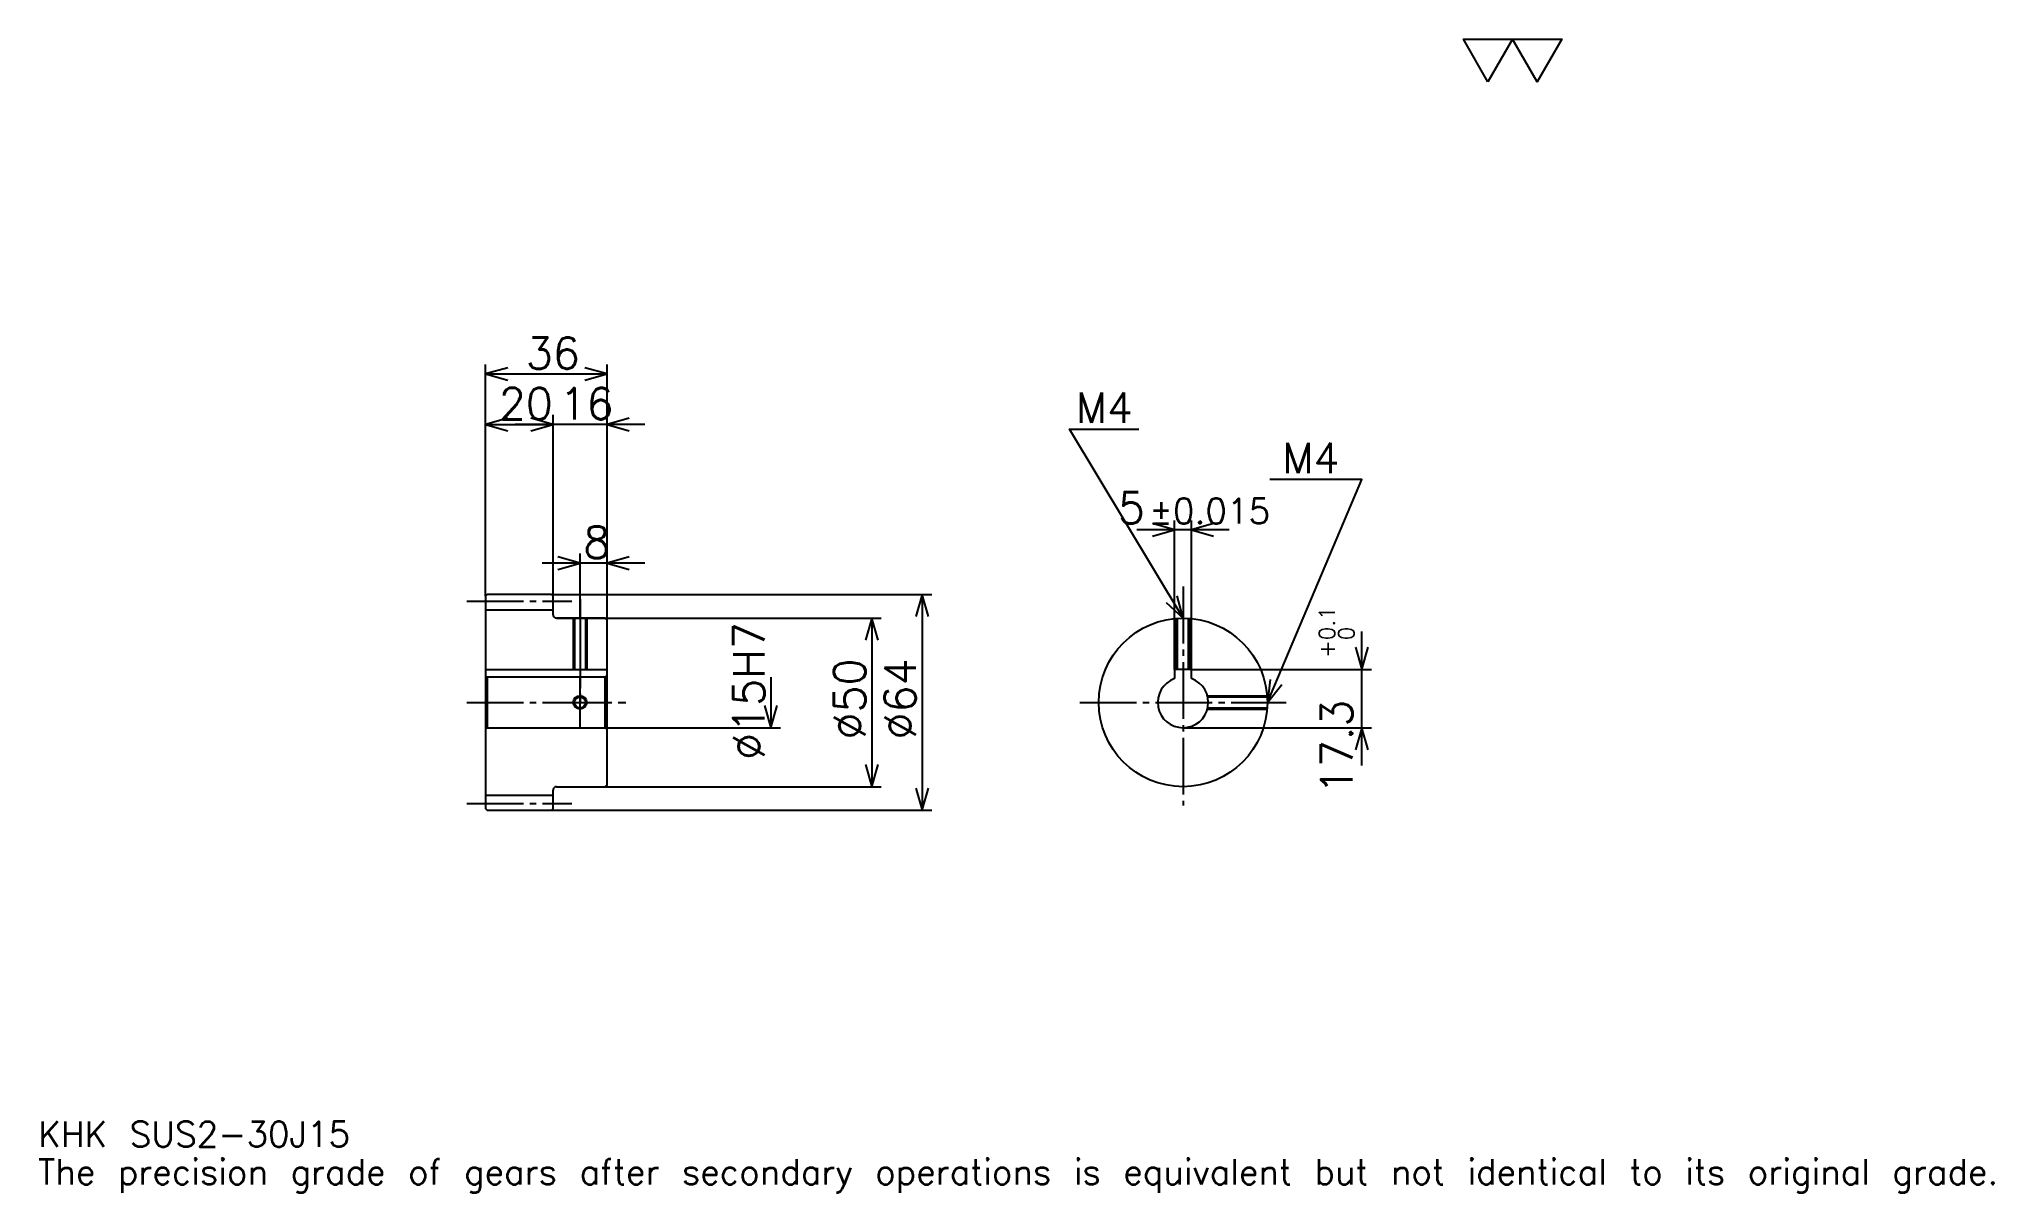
# Model space of a CAD drawing. Extents: x 19 to 599, y 7 to 349.
import ezdxf

# ---------------------------------------------------------------- set-up
doc = ezdxf.new("R2010")
doc.units = 0
doc.linetypes.add('DASHDOT', pattern=[22.434782, 16.826087, -1.869565, 1.869565, -1.869565])
doc.layers.get('0').update_dxf_attribs({"linetype": 'CONTINUOUS'})
doc.layers.add('DASHDOT', color=6, linetype='DASHDOT')
doc.styles.add('KANJI', font='TXT', dxfattribs={"bigfont": 'BIGFONT'})

msp = doc.modelspace()

# ---------------------------------------------------------------- linework, layer by layer
at = {"color": 5}
for p, q in [((151.434784, 184.369568), (151.434784, 252.608704)), ((151.434784, 249.804352), (187.434784, 249.804352)), ((187.434784, 184.369568), (187.434784, 252.608704)), ((151.434784, 234.847824), (171.434784, 234.847824)), ((198.652176, 234.847824), (160.217392, 234.847824)), ((171.434784, 184.369568), (171.434784, 237.652161)), ((371.978271, 203.543488), (344.543457, 203.543488)), ((355.760864, 162.169571), (355.760864, 206.347824)), ((360.760864, 162.169571), (360.760864, 206.347824)), ((198.652176, 193.717392), (168.217392, 193.717392)), ((179.434784, 184.369568), (179.434784, 196.521744)), ((151.434784, 183.869568), (151.434784, 184.369568)), ((170.934784, 184.369568), (187.434784, 184.369568)), ((171.434784, 183.869568), (171.434784, 184.369568)), ((179.434784, 177.369568), (179.434784, 184.369568)), ((179.434784, 177.369568), (179.434784, 184.369568)), ((187.434784, 184.369568), (283.717407, 184.369568)), ((187.434784, 176.869568), (187.434784, 184.369568)), ((280.913055, 184.369568), (280.913055, 120.369568)), ((172.434784, 177.369568), (187.434784, 177.369568)), ((187.434784, 177.369568), (268.760864, 177.369568)), ((265.956512, 177.369568), (265.956512, 127.369568)), ((411.304352, 133.652176), (411.304352, 173.386963)), ((236.043488, 159.869568), (236.043488, 144.869568)), ((360.760864, 162.169571), (414.108704, 162.169571)), ((187.434784, 144.869568), (238.847824, 144.869568)), ((358.260864, 144.869568), (414.108704, 144.869568)), ((172.434784, 127.369568), (187.434784, 127.369568)), ((187.434784, 127.369568), (268.760864, 127.369568)), ((170.934784, 120.369568), (187.434784, 120.369568)), ((187.434784, 120.369568), (283.717407, 120.369568))]:
    msp.add_line(p, q, dxfattribs=at)
at = {"color": 4}
for p, q in [((151.434784, 179.869568), (171.434784, 179.869568)), ((151.434784, 162.169571), (187.434784, 162.169571)), ((151.934784, 159.869568), (151.934784, 144.869568)), ((186.934784, 159.869568), (187.434784, 160.369568)), ((186.934784, 144.869568), (187.434784, 144.369568)), ((151.434784, 124.869568), (171.434784, 124.869568))]:
    msp.add_line(p, q, dxfattribs=at)
at = {"color": 7}
msp.add_lwpolyline([(448.695648, 336.521729), (441.404358, 349.160004), (470.56955, 349.160004), (463.278259, 336.521729), (455.986938, 349.160004), (448.695648, 336.521729)], dxfattribs=at)
at = {"color": 5}
for points in [[(157.978256, 251.67392), (151.434784, 249.804352), (157.978256, 247.934784)], [(180.891312, 247.934784), (187.434784, 249.804352), (180.891312, 251.67392)], [(157.978256, 236.717392), (151.434784, 234.847824), (157.978256, 232.978256)], [(164.891312, 232.978256), (171.434784, 234.847824), (164.891312, 236.717392)], [(164.891312, 232.978256), (171.434784, 234.847824), (164.891312, 236.717392)], [(193.978271, 236.717392), (187.434784, 234.847824), (193.978271, 232.978256)], [(358.260864, 177.369568), (324.608704, 233.456528), (345.17392, 233.456528)], [(383.260864, 152.369568), (411.304352, 218.5), (384.008698, 218.5)], [(349.217407, 201.67392), (355.760864, 203.543488), (349.217407, 205.41304)], [(367.304321, 205.41304), (360.760864, 203.543488), (367.304321, 201.67392)], [(172.891312, 191.847824), (179.434784, 193.717392), (172.891312, 195.58696)], [(193.978271, 195.58696), (187.434784, 193.717392), (193.978271, 191.847824)], [(282.782623, 177.826096), (280.913055, 184.369568), (279.043488, 177.826096)], [(353.291138, 182.018677), (358.260864, 177.369568), (356.497406, 183.942444)], [(267.82608, 170.826096), (265.956512, 177.369568), (264.086945, 170.826096)], [(409.434784, 168.713043), (411.304352, 162.169571), (413.17392, 168.713043)], [(384.094299, 159.123657), (383.260864, 152.369568), (387.536682, 157.663864)], [(234.17392, 151.41304), (236.043488, 144.869568), (237.913055, 151.41304)], [(413.17392, 138.326096), (411.304352, 144.869568), (409.434784, 138.326096)], [(264.086945, 133.91304), (265.956512, 127.369568), (267.82608, 133.91304)], [(279.043488, 126.913048), (280.913055, 120.369568), (282.782623, 126.913048)]]:
    msp.add_lwpolyline(points, dxfattribs=at)
at = {"color": 4}
for points in [[(171.434784, 178.369568), (171.434784, 183.869568), (170.934784, 184.369568), (151.934784, 184.369568), (151.434784, 183.869568), (151.434784, 144.369568)], [(172.434784, 127.369568), (186.934784, 127.369568), (187.434784, 127.869568), (187.434784, 176.869568), (186.934784, 177.369568), (172.434784, 177.369568)], [(177.434784, 177.369568), (177.434784, 162.169571)], [(177.814789, 177.369568), (177.814789, 162.169571)], [(181.054779, 177.369568), (181.054779, 162.169571)], [(181.434784, 177.369568), (181.434784, 162.169571)], [(356.260864, 162.169571), (356.260864, 177.289444)], [(356.640869, 162.169571), (356.640869, 177.317017)], [(359.880859, 162.169571), (359.880859, 177.317017)], [(360.260864, 162.169571), (360.260864, 177.289444)], [(151.434784, 144.369568), (151.934784, 144.869568), (186.934784, 144.869568), (186.934784, 159.869568), (151.934784, 159.869568), (151.434784, 160.369568)], [(360.760864, 159.440643), (360.760864, 162.169571), (355.760864, 162.169571), (355.760864, 159.440643)], [(365.489258, 154.369568), (383.180725, 154.369568)], [(365.583801, 153.989563), (383.208313, 153.989563)], [(365.583801, 150.749573), (383.208313, 150.749573)], [(365.489258, 150.369568), (383.180725, 150.369568)], [(151.434784, 144.369568), (151.434784, 120.869568), (151.934784, 120.369568), (170.934784, 120.369568), (171.434784, 120.869568), (171.434784, 126.369568)]]:
    msp.add_lwpolyline(points, dxfattribs=at)
for centre, radius in [((358.260864, 152.369568), 25), ((179.434784, 152.369568), 1.62)]:
    msp.add_circle(centre, radius, dxfattribs=at)
at = {"color": 7}
msp.add_circle((179.434784, 152.369568), 2, dxfattribs=at)
at = {"color": 4}
for centre, radius, start, end in [((172.434784, 178.369568), 1, 180, 270), ((358.260864, 152.369568), 7.5, 109.471220943, 70.528779057), ((172.434784, 126.369568), 1, 90, 180)]:
    msp.add_arc(centre, radius, start, end, dxfattribs=at)
at = {"layer": 'DASHDOT', "color": 7}
for p, q in [((358.260864, 186.717392), (358.260864, 121.760872)), ((145.826096, 182.369568), (177.043488, 182.369568)), ((179.434784, 177.369568), (179.434784, 152.369568)), ((145.826096, 152.369568), (193.043488, 152.369568)), ((327.652161, 152.369568), (388.869568, 152.369568)), ((145.826096, 122.369568), (177.043488, 122.369568))]:
    msp.add_line(p, q, dxfattribs=at)
for points in [[(179.434784, 182.978271), (179.434784, 156.560867)], [(179.434784, 144.76088), (179.434784, 159.978256)], [(171.82608, 152.369568), (187.043488, 152.369568)]]:
    msp.add_lwpolyline(points, dxfattribs=at)

# ---------------------------------------------------------------- texts
at = {"color": 7, "style": 'KANJI'}
for s, height, p in [('36', 9.347826, (163.358704, 251.300003)), ('20', 9.347826, (155.358704, 236.343475)), ('16', 9.347826, (173.358704, 236.343475)), ('M4', 8.973913, (326.478271, 235.32608)), ('M4', 8.973913, (387.747833, 220.369568)), ('5', 9.347826, (338.965088, 205.41304)), ('%%p0.015', 7.478261, (348.218292, 205.41304)), ('8', 9.347826, (180.396744, 195.213043)), ('KHK SUS2-30J15', 7.478261, (18.695652, 20.565218)), ('The precision grade of gears after secondary operations is equivalent but not identical to its original grade.', 7.478261, (18.695652, 9.347826))]:
    msp.add_text(s, height=height, dxfattribs=at).set_placement(p)
for s, height, p in [('%%c15H7', 9.347826, (234.17392, 135.309784)), ('0.1', 4.673913, (403.265228, 170.831436)), ('0', 4.673913, (409.060883, 170.831436)), ('+', 4.673913, (403.265228, 165.596664)), ('%%c50', 9.347826, (264.086945, 141.385864)), ('%%c64', 9.347826, (279.043488, 141.385864)), ('17.3', 9.347826, (408.5, 125.135567))]:
    msp.add_text(s, height=height, rotation=90, dxfattribs=at).set_placement(p)

doc.saveas('drawing.dxf')
